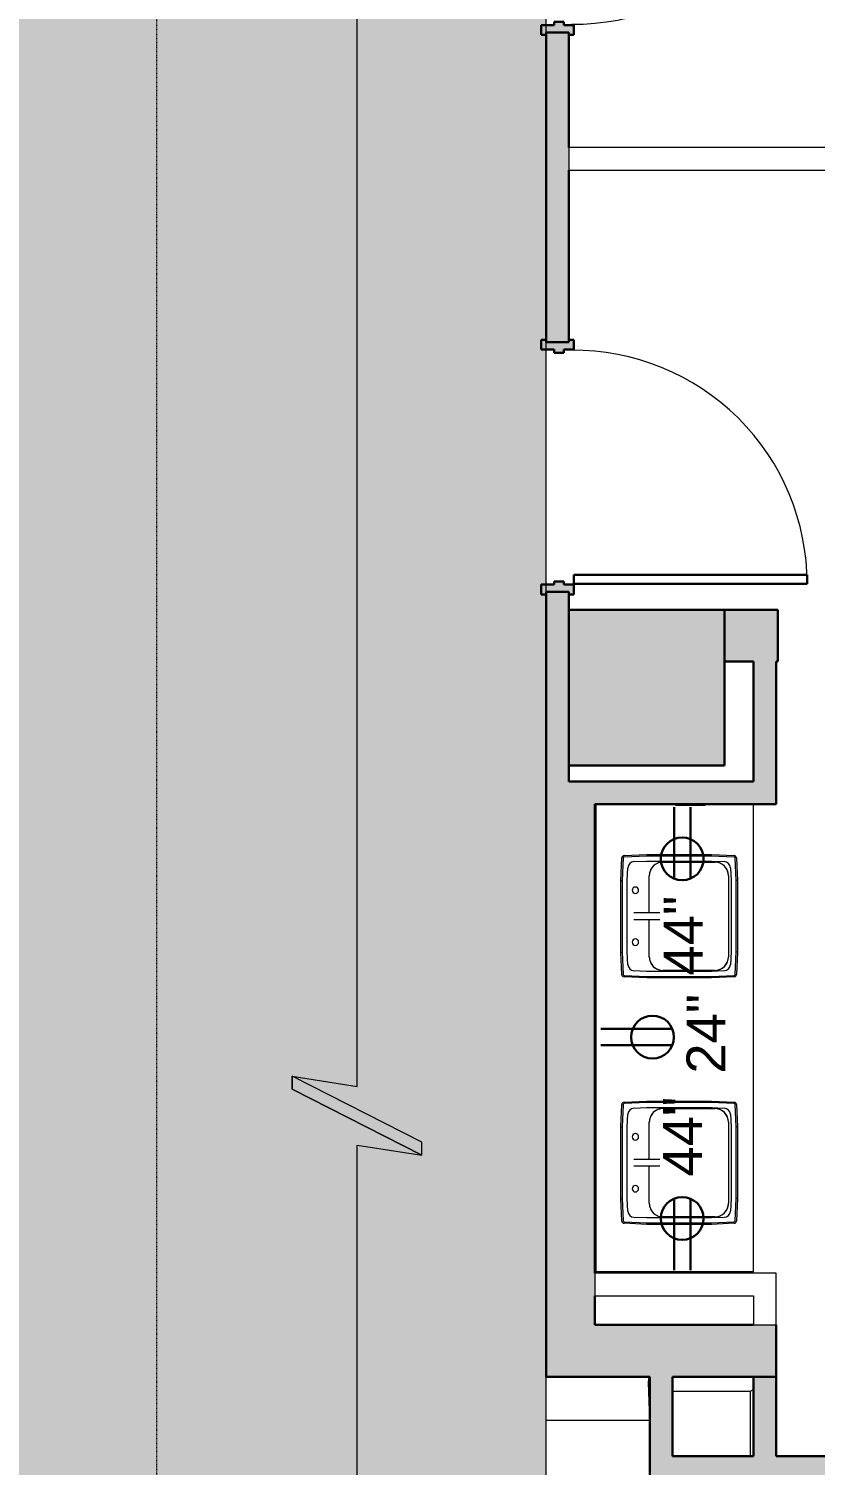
# Model space of a CAD drawing. Header units: inches. Extents: x -3744 to 107, y 238 to 2359.
# Drawn here: x -2957.5 to -2836.2, y 1432 to 1653.5 of the extents above; entities that cross this region are included whole.
import ezdxf

# ---------------------------------------------------------------- set-up
doc = ezdxf.new("R2010")
doc.units = ezdxf.units.IN
doc.header["$MEASUREMENT"] = 0
doc.linetypes.add('IMPORT-CENTER2 _2_', pattern=[1.125, 0.75, -0.125, 0.125, -0.125])
doc.linetypes.add('IMPORT-HIDDEN4 _2_', pattern=[0.09375, 0.0625, -0.03125])
for name, color, linetype, lineweight in [('A-ANNO-NOTE', 131, 'Continuous', 18), ('A-DETL-GENF', 92, 'Continuous', 9), ('A-DETL-THIN', 151, 'Continuous', 9), ('A-DOOR', 31, 'Continuous', 18), ('A-Grid', 7, 'IMPORT-CENTER2 _2_', 9), ('A-WALL', 113, 'Continuous', 18), ('A-Wall-Bldg', 7, 'Continuous', 9), ('A-WALL-PATT', 111, 'Continuous', 18), ('core model_dwg', 8, 'Continuous', 9), ('E-ELEC-FIXT', 91, 'Continuous', 9), ('I-WALL', 2, 'Continuous', 18), ('P-SANR-FIXT', 6, 'Continuous', 18), ('Q-CASE', 31, 'Continuous', 18), ('S-COLS', 52, 'Continuous', 18)]:
    doc.layers.add(name, color=color, linetype=linetype, lineweight=lineweight)
doc.styles.add('Swis721 Lt BT', font='swissl.ttf', dxfattribs={"height": 6})

# ---------------------------------------------------------------- blocks, each defined once
blk = doc.blocks.new('Concrete-Rectangular-Column - 24 x 24-6974123-Level 05 POWER _ SIGNAL')
at = {"layer": 'S-COLS', "lineweight": 9}
blk.add_hatch(color=7, dxfattribs=at).paths.add_polyline_path([(12, -12), (12, 12), (-12, 12), (-12, -12), (7, -12)], flags=0)
at = {"layer": 'S-COLS', "color": 8, "lineweight": 30}
for p, q in [((12, 12), (-12, 12)), ((-12, 12), (-12, -12)), ((12, -12), (12, 12)), ((-12, -12), (12, -12))]:
    blk.add_line(p, q, dxfattribs=at)
blk = doc.blocks.new('Door - Single - Solid Door-6981888-Level 05 POWER _ SIGNAL')
at = {"layer": 'A-DOOR'}
h = blk.add_hatch(color=250, dxfattribs=at)
h.paths.add_polyline_path([(23.62, -2.08), (23.62, -1.66), (23.24, -1.66), (23.24, 1.84), (23.62, 1.84), (23.62, 2.59), (22.12, 2.59), (22.12, 1.09), (21.62, 1.09), (21.62, -0.41), (22.12, -0.41), (22.12, -2.41), (23.62, -2.41)], flags=0)
h.paths.add_polyline_path([(-13.63, -0.41), (-13.63, 1.09), (-14.13, 1.09), (-14.13, 2.59), (-15.63, 2.59), (-15.63, 1.84), (-15.26, 1.84), (-15.26, -1.66), (-15.63, -1.66), (-15.63, -2.41), (-14.13, -2.41), (-14.13, -0.41)], flags=0)
at = {"layer": 'A-DOOR', "color": 8, "lineweight": 30}
for p, q in [((-14.01, 38.59), (-12.63, 38.59)), ((-14.01, 2.59), (-14.01, 38.59)), ((-12.63, 38.59), (-12.63, 2.59)), ((-15.63, 2.59), (-15.63, 1.84)), ((-14.13, 2.59), (-15.63, 2.59)), ((-14.13, 1.09), (-14.13, 2.59)), ((-12.63, 2.59), (-14.01, 2.59)), ((23.62, 2.59), (22.12, 2.59)), ((22.12, 2.59), (22.12, 1.09)), ((23.62, 1.84), (23.62, 2.59)), ((-13.63, 1.09), (-14.13, 1.09)), ((-13.63, -0.41), (-13.63, 1.09)), ((22.12, 1.09), (21.62, 1.09)), ((21.62, 1.09), (21.62, -0.41)), ((-15.63, -1.66), (-15.63, -2.41)), ((-14.13, -2.41), (-14.13, -0.41)), ((-14.13, -0.41), (-13.63, -0.41)), ((21.62, -0.41), (22.12, -0.41)), ((22.12, -0.41), (22.12, -2.41)), ((23.62, -2.41), (23.62, -1.66)), ((-15.63, -2.41), (-14.13, -2.41)), ((22.12, -2.41), (23.62, -2.41))]:
    blk.add_line(p, q, dxfattribs=at)
at = {"layer": 'A-DOOR', "lineweight": 9}
blk.add_arc((-14.01, 2.59), 36, 359.5, 90, dxfattribs=at)
blk = doc.blocks.new('Door - Single - Solid Door-6981890-Level 05 POWER _ SIGNAL')
at = {"layer": 'A-DOOR'}
h = blk.add_hatch(color=250, dxfattribs=at)
h.paths.add_polyline_path([(-15.63, -2.59), (-14.13, -2.59), (-14.13, -1.09), (-13.63, -1.09), (-13.63, 0.41), (-14.13, 0.41), (-14.13, 2.41), (-15.63, 2.41), (-15.63, 1.66), (-15.26, 1.66), (-15.26, -1.84), (-15.63, -1.84)], flags=0)
h.paths.add_polyline_path([(21.62, 0.41), (21.62, -1.09), (22.12, -1.09), (22.12, -2.59), (23.62, -2.59), (23.62, -1.84), (23.24, -1.84), (23.24, 1.66), (23.62, 1.66), (23.62, 2.41), (22.12, 2.41), (22.12, 0.41)], flags=0)
at = {"layer": 'A-DOOR', "color": 8, "lineweight": 30}
for p, q in [((-15.63, 2.41), (-14.13, 2.41)), ((-15.63, 1.66), (-15.63, 2.41)), ((-14.13, 2.41), (-14.13, 0.41)), ((22.12, 2.41), (23.62, 2.41)), ((22.12, 0.41), (22.12, 2.41)), ((23.62, 2.41), (23.62, 1.66)), ((-14.13, 0.41), (-13.63, 0.41)), ((-13.63, 0.41), (-13.63, -1.09)), ((21.62, 0.41), (22.12, 0.41)), ((21.62, -1.09), (21.62, 0.41)), ((-15.63, -2.59), (-15.63, -1.84)), ((-14.13, -1.09), (-14.13, -2.59)), ((-13.63, -1.09), (-14.13, -1.09)), ((22.12, -1.09), (21.62, -1.09)), ((22.12, -2.59), (22.12, -1.09)), ((23.62, -1.84), (23.62, -2.59)), ((-14.13, -2.59), (-15.63, -2.59)), ((-12.63, -2.59), (-14.01, -2.59)), ((-14.01, -2.59), (-14.01, -38.59)), ((-12.63, -38.59), (-12.63, -2.59)), ((23.62, -2.59), (22.12, -2.59)), ((-14.01, -38.59), (-12.63, -38.59))]:
    blk.add_line(p, q, dxfattribs=at)
at = {"layer": 'A-DOOR', "lineweight": 9}
blk.add_arc((-14.01, -2.59), 36, 270, 0.5, dxfattribs=at)
blk = doc.blocks.new('PS - Power Device _Wall Base_ - Duplex-7198445-Level 05 POWER _ SIGNAL')
at = {"layer": 'E-ELEC-FIXT'}
for p, q in [((-2857.72, 1533.9), (-2857.72, 1533.71)), ((-2856.84, 1533.71), (-2857.72, 1533.71)), ((-2856.84, 1533.9), (-2856.84, 1533.71)), ((-2854.09, 1533.71), (-2856.84, 1533.71)), ((-2854.09, 1533.71), (-2854.09, 1533.9)), ((-2853.22, 1533.71), (-2854.09, 1533.71)), ((-2853.22, 1533.9), (-2853.22, 1533.71))]:
    blk.add_line(p, q, dxfattribs=at)
blk = doc.blocks.new('C-Counter Top - ADJ HEIGHT-7172893-Level 05 POWER _ SIGNAL')
at = {"layer": 'Q-CASE', "lineweight": 9}
for p, q in [((-47.26, -0.5), (-47.26, -0.75)), ((-47.26, -0.75), (-47.26, -25)), ((-47.26, -0.75), (24.74, -0.75)), ((-47.26, -25), (24.74, -25))]:
    blk.add_line(p, q, dxfattribs=at)
blk = doc.blocks.new('P-Sink-Rectangular - PSR1918-V11-Level 05 POWER _ SIGNAL')
at = {"layer": 'P-SANR-FIXT', "lineweight": 9}
for p, q in [((-8.99, 8.84), (-5.52, 9)), ((-5.52, 9), (5.52, 9)), ((-5.52, 9), (-5.51, 8.78)), ((5.52, 9), (5.51, 8.78)), ((5.52, 9), (8.99, 8.84)), ((-9.5, 4.97), (-9.34, 8.49)), ((-9.13, 8.48), (-9.28, 4.96)), ((-5.51, 8.78), (-8.98, 8.63)), ((-8.5, 5.01), (-8.42, 6.97)), ((-7.47, 7.92), (-5.51, 8)), ((5.51, 8.78), (-5.51, 8.78)), ((-5.51, 8), (5.51, 8)), ((8.98, 8.63), (5.51, 8.78)), ((5.51, 8), (7.47, 7.92)), ((8.42, 6.97), (8.5, 5.01)), ((9.28, 4.96), (9.13, 8.48)), ((9.34, 8.49), (9.5, 4.97)), ((-9.5, 4.97), (-9.28, 4.96)), ((-9.5, -4.97), (-9.5, 4.97)), ((-9.28, 4.96), (-9.28, -4.96)), ((-8.5, -5.01), (-8.5, 5.01)), ((-6.25, 4.6), (-0.49, 4.6)), ((-6.25, 4.6), (-0.49, 4.6)), ((0.48, 4.6), (6.25, 4.6)), ((0.48, 4.6), (6.25, 4.6)), ((8.5, 5.01), (8.5, -5.01)), ((9.5, 4.97), (9.28, 4.96)), ((9.28, -4.96), (9.28, 4.96)), ((9.5, 4.97), (9.5, -4.97)), ((-8.35, -5.5), (-8.35, 2.5)), ((-8.35, -5.5), (-8.35, 2.5)), ((8.35, 2.5), (8.35, -5.5)), ((8.35, 2.5), (8.35, -5.5)), ((-9.5, -4.97), (-9.28, -4.96)), ((-9.34, -8.49), (-9.5, -4.97)), ((-9.28, -4.96), (-9.13, -8.48)), ((-8.42, -6.97), (-8.5, -5.01)), ((8.5, -5.01), (8.42, -6.97)), ((9.13, -8.48), (9.28, -4.96)), ((9.5, -4.97), (9.28, -4.96)), ((9.5, -4.97), (9.34, -8.49)), ((-5.52, -9), (-8.99, -8.84)), ((-8.98, -8.63), (-5.51, -8.78)), ((-5.51, -8), (-7.47, -7.92)), ((6.25, -7.6), (-6.25, -7.6)), ((6.25, -7.6), (-6.25, -7.6)), ((-5.52, -9), (-5.51, -8.78)), ((5.51, -8), (-5.51, -8)), ((-5.51, -8.78), (5.51, -8.78)), ((7.47, -7.92), (5.51, -8)), ((5.51, -8.78), (8.98, -8.63)), ((5.52, -9), (5.51, -8.78)), ((8.99, -8.84), (5.52, -9)), ((5.52, -9), (-5.52, -9))]:
    blk.add_line(p, q, dxfattribs=at)
at = {"layer": 'P-SANR-FIXT', "lineweight": 9, "flags": 128}
for points in [[(-0.5, 6.97), (-0.5, 6.97), (-0.5, 6.96), (-0.5, 6.95), (-0.5, 6.94), (-0.5, 6.93), (-0.5, 6.91), (-0.5, 6.89), (-0.5, 6.87), (-0.5, 6.84), (-0.5, 6.81), (-0.5, 6.78), (-0.5, 6.74), (-0.5, 6.7), (-0.5, 6.66), (-0.5, 6.62), (-0.5, 6.57), (-0.5, 6.52), (-0.5, 6.47), (-0.5, 6.42), (-0.5, 6.36), (-0.5, 6.3), (-0.5, 6.24), (-0.5, 6.18), (-0.5, 6.11), (-0.5, 6.05), (-0.5, 5.98), (-0.5, 5.91), (-0.5, 5.84), (-0.5, 5.77), (-0.5, 5.69), (-0.5, 5.62), (-0.5, 5.54), (-0.5, 5.46), (-0.5, 5.39), (-0.5, 5.31), (-0.5, 5.23), (-0.5, 5.15), (-0.5, 5.07), (-0.5, 4.99), (-0.5, 4.91), (-0.5, 4.83), (-0.5, 4.75), (-0.5, 4.67), (-0.5, 4.59), (-0.5, 4.51), (-0.5, 4.44), (-0.5, 4.36), (-0.5, 4.28), (-0.5, 4.21), (-0.5, 4.13), (-0.5, 4.06), (-0.5, 3.99), (-0.5, 3.92), (-0.5, 3.86), (-0.5, 3.79), (-0.5, 3.73), (-0.5, 3.66), (-0.5, 3.61), (-0.5, 3.55), (-0.5, 3.49), (-0.5, 3.44), (-0.5, 3.39), (-0.5, 3.34), (-0.5, 3.3), (-0.5, 3.25), (-0.5, 3.21), (-0.5, 3.18), (-0.5, 3.14), (-0.5, 3.11), (-0.5, 3.08), (-0.5, 3.06), (-0.5, 3.04), (-0.5, 3.02), (-0.5, 3), (-0.5, 2.99), (-0.5, 2.98), (-0.5, 2.97), (-0.5, 2.97), (-0.5, 2.97)], [(0.5, 2.97), (0.5, 2.97), (0.5, 2.97), (0.5, 2.98), (0.5, 2.99), (0.5, 3.01), (0.5, 3.02), (0.5, 3.05), (0.5, 3.07), (0.5, 3.1), (0.5, 3.13), (0.5, 3.16), (0.5, 3.19), (0.5, 3.23), (0.5, 3.27), (0.5, 3.32), (0.5, 3.36), (0.5, 3.41), (0.5, 3.46), (0.5, 3.52), (0.5, 3.57), (0.5, 3.63), (0.5, 3.69), (0.5, 3.76), (0.5, 3.82), (0.5, 3.89), (0.5, 3.95), (0.5, 4.02), (0.5, 4.1), (0.5, 4.17), (0.5, 4.24), (0.5, 4.32), (0.5, 4.39), (0.5, 4.47), (0.5, 4.55), (0.5, 4.63), (0.5, 4.71), (0.5, 4.79), (0.5, 4.87), (0.5, 4.95), (0.5, 5.03), (0.5, 5.11), (0.5, 5.19), (0.5, 5.26), (0.5, 5.34), (0.5, 5.42), (0.5, 5.5), (0.5, 5.58), (0.5, 5.65), (0.5, 5.73), (0.5, 5.8), (0.5, 5.87), (0.5, 5.94), (0.5, 6.01), (0.5, 6.08), (0.5, 6.14), (0.5, 6.21), (0.5, 6.27), (0.5, 6.33), (0.5, 6.39), (0.5, 6.44), (0.5, 6.49), (0.5, 6.55), (0.5, 6.59), (0.5, 6.64), (0.5, 6.68), (0.5, 6.72), (0.5, 6.76), (0.5, 6.79), (0.5, 6.82), (0.5, 6.85), (0.5, 6.88), (0.5, 6.9), (0.5, 6.92), (0.5, 6.93), (0.5, 6.95), (0.5, 6.96), (0.5, 6.96), (0.5, 6.97), (0.5, 6.97)]]:
    blk.add_lwpolyline(points, dxfattribs=at)
at = {"layer": 'P-SANR-FIXT', "lineweight": 9}
for centre, radius, start, end in [((-8.97, 8.47), 0.371, 92.5667, 177.4333), ((-8.97, 8.47), 0.156, 92.5667, 177.4333), ((-7.42, 6.92), 0.995, 92.5667, 177.4333), ((-4, 6.75), 0.5, 360, 180), ((-4, 6.75), 0.5, 180, 360), ((4, 6.75), 0.5, 360, 180), ((4, 6.75), 0.5, 180, 360), ((7.42, 6.92), 0.995, 2.5667, 87.4333), ((8.97, 8.47), 0.156, 2.5667, 87.4333), ((8.97, 8.47), 0.371, 2.5667, 87.4333), ((-6.25, 2.5), 2.1, 90, 180), ((-6.25, 2.5), 2.1, 90, 180), ((-6.25, 2.5), 2.1, 90, 109.9712), ((6.25, 2.5), 2.1, 70.0288, 90), ((6.25, 2.5), 2.1, 0, 90), ((6.25, 2.5), 2.1, 0, 90), ((-6.25, 2.5), 2.1, 160.0288, 180), ((-6.25, 2.5), 2.1, 115.0288, 154.9712), ((6.25, 2.5), 2.1, 25.0288, 64.9712), ((6.25, 2.5), 2.1, 0, 19.9712), ((-6.25, -5.5), 2.1, 180, 199.9712), ((-6.25, -5.5), 2.1, 180, 270), ((-6.25, -5.5), 2.1, 180, 270), ((-6.25, -5.5), 2.1, 205.0288, 244.9712), ((6.25, -5.5), 2.1, 270, 360), ((6.25, -5.5), 2.1, 270, 360), ((6.25, -5.5), 2.1, 295.0288, 334.9712), ((6.25, -5.5), 2.1, 340.0288, 360), ((-8.97, -8.47), 0.371, 182.5667, 267.4333), ((-8.97, -8.47), 0.156, 182.5667, 267.4333), ((-7.42, -6.92), 0.995, 182.5667, 267.4333), ((-6.25, -5.5), 2.1, 250.0288, 270), ((6.25, -5.5), 2.1, 270, 289.9712), ((7.42, -6.92), 0.995, 272.5667, 357.4333), ((8.97, -8.47), 0.156, 272.5667, 357.4333), ((8.97, -8.47), 0.371, 272.5667, 357.4333)]:
    blk.add_arc(centre, radius, start, end, dxfattribs=at)
blk = doc.blocks.new('core model_dwg_1300 Eye - 5th Floor-6996771-Level 05 POWER _ SIGNAL')
at = {"layer": 'A-Grid'}
for p, q in [((-2877.72, 1567.77), (-2877.72, 1604.02)), ((-2877.72, 1387.9), (-2877.72, 1445.65))]:
    blk.add_line(p, q, dxfattribs=at)
at = {"layer": 'A-Wall-Bldg', "linetype": 'IMPORT-HIDDEN4 _2_', "flags": 128}
blk.add_lwpolyline([(-2877.72, 1012.9), (-2937.72, 1012.9), (-2937.72, 1696.15), (-2877.72, 1696.15)], dxfattribs=at)
at = {"layer": 'A-Wall-Bldg', "flags": 128}
for points in [[(-2861.72, 1438.9), (-2877.72, 1438.9), (-2877.72, 1445.65)], [(-2846.22, 1433.4), (-2846.22, 1443.4), (-2858.22, 1443.4)]]:
    blk.add_lwpolyline(points, dxfattribs=at)
at = {"layer": 'A-WALL-PATT', "color": 7, "lineweight": 9, "flags": 128}
for points in [[(-2877.72, 1438.9), (-2877.72, 1443.4), (-2877.72, 1444.82), (-2877.72, 1445.65)], [(-2861.72, 1443.4), (-2861.89, 1444.71), (-2861.91, 1444.82), (-2861.83, 1445.65)], [(-2861.83, 1445.65), (-2861.91, 1444.82), (-2861.72, 1443.4)], [(-2861.72, 1438.9), (-2861.91, 1444.82), (-2861.72, 1444.74)]]:
    blk.add_lwpolyline(points, dxfattribs=at)
blk.add_lwpolyline([(-2845.72, 1443.79), (-2846.22, 1443.4)], close=True, dxfattribs=at)
blk = doc.blocks.new('core model_dwg-6996768-Level 05 POWER _ SIGNAL')
blk.add_blockref('core model_dwg_1300 Eye - 5th Floor-6996771-Level 05 POWER _ SIGNAL', (0, 0))
blk = doc.blocks.new('IA Break Line - IA Break Line-7116237-Level 05 POWER _ SIGNAL')
at = {"layer": 'A-ANNO-NOTE', "lineweight": 9}
blk.add_hatch(color=256, dxfattribs=at).paths.add_polyline_path([(-0.0954, -0.1563), (0.0636, 0.1563), (0.0954, 0.1563), (-0.0636, -0.1563)], flags=0)
for p, q in [((0.0636, 0.1563), (-0.0954, -0.1563)), ((0.0954, 0.1563), (-0.0636, -0.1563)), ((-0.0636, -0.1563), (0.0954, 0.1563)), ((0.0954, 0.1563), (0.0636, 0.1563)), ((0.0706, 0), (0.0954, 0.1563)), ((0.0706, 0), (0.0954, 0.1563)), ((-0.0706, 0), (-4.5, 0)), ((-0.0706, 0), (-4.5, 0)), ((-0.0954, -0.1563), (-0.0706, 0)), ((-0.0954, -0.1563), (-0.0706, 0)), ((4.5, 0), (0.0706, 0)), ((4.5, 0), (0.0706, 0)), ((-0.0636, -0.1563), (-0.0954, -0.1563)), ((-0.0954, -0.1563), (-0.0636, -0.1563))]:
    blk.add_line(p, q, dxfattribs=at)

msp = doc.modelspace()

# ---------------------------------------------------------------- hatches: boundary and pattern name
at = {"layer": 'A-DETL-GENF'}
h = msp.add_hatch(color=9, dxfattribs=at)
h.paths.add_polyline_path([(-383.34, 364.9), (17.53, 364.9), (17.53, 682.08), (1.53, 682.08), (1.53, 699.9), (-11.09, 699.9), (-11.09, 723.9), (1.53, 723.9), (1.53, 741.71), (17.53, 741.71), (17.53, 1043.71), (-295.09, 1043.71), (-295.09, 1026.58), (-295.24, 1026.23), (-295.59, 1026.08), (-336.59, 1026.08), (-336.59, 1010.58), (-367.41, 1010.58), (-367.41, 1041.58), (-352.09, 1041.58), (-352.09, 1083.08), (-334.47, 1083.08), (-334.47, 1325.08), (-350.47, 1325.08), (-350.47, 1342.9), (-363.09, 1342.9), (-363.09, 1366.9), (-350.47, 1366.9), (-350.47, 1384.71), (-334.47, 1384.71), (-334.47, 1685.08), (-350.47, 1685.08), (-350.47, 1702.9), (-363.09, 1702.9), (-363.09, 1726.9), (-350.47, 1726.9), (-350.47, 1744.71), (-334.47, 1744.71), (-334.47, 2045.08), (-350.47, 2045.08), (-350.47, 2067.08), (-364.09, 2067.08), (-364.09, 2080.71), (-387.53, 2080.71), (-387.53, 2096.71), (-687.9, 2096.71), (-687.9, 2080.71), (-705.72, 2080.71), (-705.72, 2068.08), (-729.72, 2068.08), (-729.72, 2080.71), (-747.53, 2080.71), (-747.53, 2096.71), (-1047.9, 2096.71), (-1047.9, 2080.71), (-1065.72, 2080.71), (-1065.72, 2068.08), (-1089.72, 2068.08), (-1089.72, 2080.71), (-1107.53, 2080.71), (-1107.53, 2096.71), (-1414.47, 2096.71), (-1414.47, 2080.71), (-1437.9, 2080.71), (-1437.9, 2061.08), (-1467.53, 2061.08), (-1467.53, 1854.9), (-2127.9, 1854.9), (-2127.9, 2061.08), (-2157.53, 2061.08), (-2157.53, 2080.71), (-2180.97, 2080.71), (-2180.97, 2096.71), (-2487.9, 2096.71), (-2487.9, 2080.71), (-2505.72, 2080.71), (-2505.72, 2068.08), (-2529.72, 2068.08), (-2529.72, 2080.71), (-2547.53, 2080.71), (-2547.53, 2096.71), (-2860.09, 2096.71), (-2860.09, 2260.21), (-3613.29, 2260.21), (-3613.29, 1886.27), (-3565.29, 1886.27), (-3565.29, 1702.15), (-3538.29, 1702.15), (-3538.29, 1641.65), (-3565.29, 1641.65), (-3565.29, 1462.15), (-3538.29, 1462.15), (-3538.29, 1401.65), (-3565.29, 1401.65), (-3565.29, 1222.15), (-3538.29, 1222.15), (-3538.29, 1161.65), (-3565.29, 1161.65), (-3565.29, 982.15), (-3538.29, 982.15), (-3538.29, 921.65), (-3565.29, 921.65), (-3565.29, 737.52), (-3613.29, 737.52), (-3613.29, 364.9), (-3212.09, 364.9), (-3212.09, 412.9), (-3027.97, 412.9), (-3027.97, 439.9), (-2967.47, 439.9), (-2967.47, 412.9), (-2787.97, 412.9), (-2787.97, 439.9), (-2727.47, 439.9), (-2727.47, 412.9), (-2547.97, 412.9), (-2547.97, 439.9), (-2487.47, 439.9), (-2487.47, 412.9), (-2307.97, 412.9), (-2307.97, 439.9), (-2247.47, 439.9), (-2247.47, 412.9), (-2067.97, 412.9), (-2067.97, 439.9), (-2007.47, 439.9), (-2007.47, 412.9), (-1827.97, 412.9), (-1827.97, 439.9), (-1767.47, 439.9), (-1767.47, 412.9), (-1587.97, 412.9), (-1587.97, 439.9), (-1527.47, 439.9), (-1527.47, 412.9), (-1347.97, 412.9), (-1347.97, 439.9), (-1287.47, 439.9), (-1287.47, 412.9), (-1107.97, 412.9), (-1107.97, 439.9), (-1047.47, 439.9), (-1047.47, 412.9), (-867.97, 412.9), (-867.97, 439.9), (-807.47, 439.9), (-807.47, 412.9), (-627.97, 412.9), (-627.97, 439.9), (-567.47, 439.9), (-567.47, 412.9), (-383.34, 412.9)], flags=0)
h.paths.add_polyline_path([(-3608.77, 369.4), (-3608.77, 393.4), (-3584.77, 393.4), (-3584.77, 369.4)], flags=0)
h.paths.add_polyline_path([(13.03, 376.27), (-10.97, 376.27), (-10.97, 400.27), (13.03, 400.27)], flags=0)
h.paths.add_polyline_path([(-369.72, 378.52), (-369.72, 429.9), (-345.72, 429.9), (-345.72, 378.52)], flags=0)
h.paths.add_polyline_path([(-3249.72, 378.52), (-3249.72, 429.9), (-3225.72, 429.9), (-3225.72, 378.52)], flags=0)
h.paths.add_polyline_path([(-3599.66, 699.9), (-3599.66, 723.9), (-3548.29, 723.9), (-3548.29, 699.9), (-3570.14, 699.9)], flags=0)
h.paths.add_polyline_path([(-354.98, 778.9), (-369.72, 778.9), (-369.72, 802.9), (-345.72, 802.9), (-345.72, 778.9)], flags=0)
h.paths.add_polyline_path([(-717.72, 778.9), (-741.72, 778.9), (-741.72, 802.9), (-717.72, 802.9)], flags=0)
h.paths.add_polyline_path([(-1069.72, 778.9), (-1077.72, 778.9), (-1077.72, 802.9), (-1053.72, 802.9), (-1053.72, 778.9), (-1065.72, 778.9)], flags=0)
h.paths.add_polyline_path([(-1321.72, 778.9), (-1321.72, 802.9), (-1297.72, 802.9), (-1297.72, 778.9)], flags=0)
h.paths.add_polyline_path([(-1569.72, 778.9), (-1569.72, 802.9), (-1545.72, 802.9), (-1545.72, 778.9)], flags=0)
h.paths.add_polyline_path([(-1785.72, 778.9), (-1809.72, 778.9), (-1809.72, 802.9), (-1785.72, 802.9)], flags=0)
h.paths.add_polyline_path([(-2025.72, 778.9), (-2049.72, 778.9), (-2049.72, 802.9), (-2025.72, 802.9)], flags=0)
h.paths.add_polyline_path([(-2273.72, 778.9), (-2297.72, 778.9), (-2297.72, 802.9), (-2273.72, 802.9)], flags=0)
h.paths.add_polyline_path([(-2517.72, 778.9), (-2541.72, 778.9), (-2541.72, 802.9), (-2517.72, 802.9)], flags=0)
h.paths.add_polyline_path([(-2853.72, 778.9), (-2877.72, 778.9), (-2877.72, 802.9), (-2853.72, 802.9)], flags=0)
h.paths.add_polyline_path([(-3211.97, 778.9), (-3211.97, 802.9), (-3187.97, 802.9), (-3187.97, 778.9)], flags=0)
h.paths.add_polyline_path([(-745.22, 941.4), (-874.86, 941.4), (-874.86, 965.4), (-1077.72, 965.4), (-1077.72, 1080.9), (-717.72, 1080.9), (-717.72, 941.4), (-741.72, 941.4)], flags=0)
h.paths.add_polyline_path([(-2517.72, 941.4), (-2877.72, 941.4), (-2877.72, 1015.27), (-2878.47, 1015.27), (-2878.47, 1016.77), (-2876.97, 1016.77), (-2876.97, 1017.27), (-2875.47, 1017.27), (-2875.47, 1016.77), (-2873.47, 1016.77), (-2873.47, 1015.27), (-2874.22, 1015.27), (-2874.22, 1012.9), (-2850.22, 1012.9), (-2850.22, 988.9), (-2874.22, 988.9), (-2874.22, 944.9), (-2748.22, 944.9), (-2748.22, 1072.9), (-2874.22, 1072.9), (-2874.22, 1054.52), (-2873.47, 1054.52), (-2873.47, 1053.02), (-2875.47, 1053.02), (-2875.47, 1052.52), (-2876.97, 1052.52), (-2876.97, 1053.02), (-2878.47, 1053.02), (-2878.47, 1054.52), (-2877.72, 1054.52), (-2877.72, 1080.9), (-2517.72, 1080.9), (-2517.72, 944.9)], flags=0)
h.paths.add_polyline_path([(-741.72, 944.9), (-721.22, 944.9), (-721.22, 988.9), (-745.22, 988.9), (-745.22, 1012.9), (-721.22, 1012.9), (-721.22, 1077.4), (-1062.97, 1077.4), (-1062.97, 1042.4), (-1065.72, 1042.4), (-1065.72, 1003.9), (-1062.97, 1003.9), (-1062.97, 977.4), (-859.47, 977.4), (-859.47, 981.15), (-847.22, 981.15), (-847.22, 945.15), (-859.47, 945.15), (-859.47, 965.4), (-871.36, 965.4), (-871.36, 944.9), (-745.22, 944.9)], flags=0)
h.paths.add_polyline_path([(-2532.47, 944.9), (-2529.72, 944.9), (-2529.72, 967.9), (-2532.47, 967.9), (-2532.47, 972.4), (-2735.97, 972.4), (-2735.97, 945.15), (-2736.22, 945.15), (-2736.22, 944.9), (-2732.38, 944.9)], flags=0)
h.paths.add_polyline_path([(-2734.69, 975.9), (-2532.47, 975.9), (-2532.47, 1003.9), (-2529.72, 1003.9), (-2529.72, 1042.4), (-2532.47, 1042.4), (-2532.47, 1072.9), (-2735.97, 1072.9), (-2735.97, 1036.9), (-2736.22, 1036.9), (-2736.22, 981.15), (-2735.97, 981.15), (-2735.97, 975.9)], flags=0)
h.paths.add_polyline_path([(-1297.72, 1012.9), (-1321.72, 1012.9), (-1321.72, 1036.9), (-1297.72, 1036.9)], flags=0)
h.paths.add_polyline_path([(13.03, 1013.9), (-10.97, 1013.9), (-10.97, 1037.9), (13.03, 1037.9), (13.03, 1036.63)], flags=0)
h.paths.add_polyline_path([(-1545.72, 1018.9), (-1569.72, 1018.9), (-1569.72, 1042.9), (-1545.72, 1042.9), (-1545.72, 1036.9)], flags=0)
h.paths.add_polyline_path([(-3211.97, 1018.9), (-3211.97, 1042.9), (-3187.97, 1042.9), (-3187.97, 1018.9)], flags=0)
h.paths.add_polyline_path([(-1809.72, 1018.9), (-1809.72, 1042.9), (-1785.72, 1042.9), (-1785.72, 1018.9)], flags=0)
h.paths.add_polyline_path([(-2025.72, 1018.9), (-2049.72, 1018.9), (-2049.72, 1042.9), (-2025.72, 1042.9)], flags=0)
h.paths.add_polyline_path([(-2265.72, 1018.9), (-2289.72, 1018.9), (-2289.72, 1042.9), (-2265.72, 1042.9)], flags=0)
h.paths.add_polyline_path([(-847.22, 1036.9), (-859.47, 1036.9), (-859.47, 1072.9), (-847.22, 1072.9)], flags=0)
h.paths.add_polyline_path([(-2529.72, 1220.9), (-2877.72, 1220.9), (-2877.72, 1233.27), (-2878.47, 1233.27), (-2878.47, 1234.77), (-2876.47, 1234.77), (-2876.47, 1235.27), (-2874.97, 1235.27), (-2874.97, 1234.77), (-2873.47, 1234.77), (-2873.47, 1233.27), (-2874.22, 1233.27), (-2874.22, 1228.9), (-2748.22, 1228.9), (-2748.22, 1419.9), (-2839.22, 1419.9), (-2839.22, 1275.15), (-2874.22, 1275.15), (-2874.22, 1272.52), (-2873.47, 1272.52), (-2873.47, 1271.02), (-2874.97, 1271.02), (-2874.97, 1270.52), (-2876.47, 1270.52), (-2876.47, 1271.02), (-2878.47, 1271.02), (-2878.47, 1272.52), (-2877.72, 1272.52), (-2877.72, 1352.77), (-2878.47, 1352.77), (-2878.47, 1354.27), (-2876.97, 1354.27), (-2876.97, 1354.77), (-2875.47, 1354.77), (-2875.47, 1354.27), (-2873.47, 1354.27), (-2873.47, 1352.77), (-2874.22, 1352.77), (-2874.22, 1348.4), (-2842.72, 1348.4), (-2842.72, 1384.4), (-2874.22, 1384.4), (-2874.22, 1380.02), (-2873.47, 1380.02), (-2873.47, 1378.52), (-2875.47, 1378.52), (-2875.47, 1378.02), (-2876.97, 1378.02), (-2876.97, 1378.52), (-2878.47, 1378.52), (-2878.47, 1380.02), (-2877.72, 1380.02), (-2877.72, 1387.9), (-2861.72, 1387.9), (-2861.72, 1429.9), (-2877.72, 1429.9), (-2877.72, 1566.27), (-2878.47, 1566.27), (-2878.47, 1567.77), (-2877.72, 1567.77), (-2877.72, 1604.02), (-2878.47, 1604.02), (-2878.47, 1605.52), (-2877.72, 1605.52), (-2877.72, 1652.52), (-2878.47, 1652.52), (-2878.47, 1654.02), (-2877.72, 1654.02), (-2877.72, 1690.27), (-2878.47, 1690.27), (-2878.47, 1691.77), (-2877.72, 1691.77), (-2877.72, 1788.15), (-2517.72, 1788.15), (-2517.72, 1517.52), (-2516.97, 1517.52), (-2516.97, 1516.02), (-2523.47, 1516.02), (-2523.47, 1515.52), (-2524.97, 1515.52), (-2524.97, 1516.02), (-2526.47, 1516.02), (-2526.47, 1517.52), (-2525.72, 1517.52), (-2525.72, 1521.9), (-2693.6, 1521.9), (-2693.6, 1433.4), (-2537.85, 1433.4), (-2537.85, 1473.9), (-2525.72, 1473.9), (-2525.72, 1478.27), (-2526.47, 1478.27), (-2526.47, 1479.77), (-2524.97, 1479.77), (-2524.97, 1480.27), (-2523.47, 1480.27), (-2523.47, 1479.77), (-2516.97, 1479.77), (-2516.97, 1478.27), (-2517.72, 1478.27), (-2517.72, 1393.19), (-2516.97, 1393.19), (-2516.97, 1391.69), (-2518.47, 1391.69), (-2518.47, 1391.19), (-2519.97, 1391.19), (-2519.97, 1391.69), (-2526.47, 1391.69), (-2526.47, 1393.19), (-2525.72, 1393.19), (-2525.72, 1403.82), (-2549.78, 1403.82), (-2549.78, 1403.07), (-2551.28, 1403.07), (-2551.28, 1404.57), (-2551.78, 1404.57), (-2551.78, 1406.57), (-2551.28, 1406.57), (-2551.28, 1408.07), (-2549.78, 1408.07), (-2549.78, 1407.32), (-2544.72, 1407.32), (-2544.72, 1429.4), (-2544.22, 1429.4), (-2544.22, 1429.9), (-2607.72, 1429.9), (-2607.72, 1407.32), (-2601.15, 1407.32), (-2601.15, 1408.07), (-2599.65, 1408.07), (-2599.65, 1406.57), (-2599.15, 1406.57), (-2599.15, 1404.57), (-2599.65, 1404.57), (-2599.65, 1403.07), (-2601.15, 1403.07), (-2601.15, 1403.82), (-2607.72, 1403.82), (-2607.72, 1325.9), (-2525.72, 1325.9), (-2525.72, 1353.94), (-2526.47, 1353.94), (-2526.47, 1355.44), (-2519.97, 1355.44), (-2519.97, 1355.94), (-2518.47, 1355.94), (-2518.47, 1355.44), (-2516.97, 1355.44), (-2516.97, 1353.94), (-2517.72, 1353.94), (-2517.72, 1220.9), (-2525.72, 1220.9)], flags=0)
h.paths.add_polyline_path([(-1069.72, 1561.47), (-1069.72, 1560.13), (-1062.97, 1560.13), (-1062.97, 1525.4), (-1069.72, 1525.4), (-1069.72, 1522.23), (-1077.72, 1521.91), (-1077.72, 1561.47), (-1073.22, 1561.47)], flags=0)
h.paths.add_polyline_path([(-1069.72, 1564.97), (-901.83, 1564.97), (-901.83, 1577.4), (-1069.72, 1577.4), (-1069.72, 1570.4)], flags=0)
h.paths.add_polyline_path([(-721.22, 1228.9), (-721.22, 1233.65), (-717.72, 1233.65), (-717.72, 1228.9)], flags=0)
h.paths.add_polyline_path([(-759.08, 1220.9), (-1077.72, 1220.9), (-1077.72, 1481.52), (-1078.47, 1481.52), (-1078.47, 1483.02), (-1071.97, 1483.02), (-1071.97, 1483.52), (-1070.47, 1483.52), (-1070.47, 1483.02), (-1068.97, 1483.02), (-1068.97, 1481.52), (-1069.72, 1481.52), (-1069.72, 1473.9), (-1057.58, 1473.9), (-1057.58, 1433.4), (-901.83, 1433.4), (-901.83, 1525.4), (-905.97, 1525.4), (-905.97, 1560.13), (-901.83, 1560.13), (-901.83, 1561.47), (-1069.72, 1561.47), (-1069.72, 1564.97), (-1073.22, 1564.97), (-1073.22, 1577.4), (-1078.08, 1577.4), (-1078.08, 1708.15), (-1075.22, 1708.15), (-1075.22, 1744.15), (-1062.97, 1744.15), (-1062.97, 1708.15), (-732.47, 1708.15), (-732.47, 1744.15), (-720.22, 1744.15), (-720.22, 1708.15), (-717.72, 1708.15), (-717.72, 1429.9), (-733.72, 1429.9), (-733.72, 1387.9), (-717.72, 1387.9), (-717.72, 1379.65), (-721.22, 1379.65), (-721.22, 1384.4), (-752.72, 1384.4), (-752.72, 1348.4), (-721.22, 1348.4), (-721.22, 1353.15), (-717.72, 1353.15), (-717.72, 1272.15), (-721.22, 1272.15), (-721.22, 1275.15), (-756.22, 1275.15), (-756.22, 1429.9), (-847.22, 1429.9), (-847.22, 1228.9), (-721.22, 1228.9), (-721.22, 1220.9)], flags=0)
h.paths.add_polyline_path([(-2532.47, 1228.9), (-2532.47, 1259.4), (-2525.72, 1259.4), (-2525.72, 1317.9), (-2744.72, 1317.9), (-2744.72, 1259.4), (-2735.97, 1259.4), (-2735.97, 1228.9), (-2545.26, 1228.9)], flags=0)
h.paths.add_polyline_path([(-1062.97, 1228.9), (-859.47, 1228.9), (-859.47, 1259.4), (-850.72, 1259.4), (-850.72, 1317.9), (-1069.72, 1317.9), (-1069.72, 1259.4), (-1062.97, 1259.4)], flags=0)
h.paths.add_polyline_path([(-752.72, 1287.4), (-721.22, 1287.4), (-721.22, 1344.9), (-752.72, 1344.9), (-752.72, 1298.39)], flags=0)
h.paths.add_polyline_path([(-2859.92, 1287.4), (-2842.72, 1287.4), (-2842.72, 1344.9), (-2874.22, 1344.9), (-2874.22, 1287.4), (-2869.5, 1287.4)], flags=0)
h.paths.add_polyline_path([(-1023.83, 1325.9), (-987.72, 1325.9), (-987.72, 1403.82), (-994.65, 1403.82), (-994.65, 1407.32), (-987.72, 1407.32), (-987.72, 1429.9), (-1051.22, 1429.9), (-1051.22, 1407.32), (-1045.28, 1407.32), (-1045.28, 1403.82), (-1069.72, 1403.82), (-1069.72, 1325.9), (-1042.65, 1325.9)], flags=0)
h.paths.add_polyline_path([(-2744.72, 1325.9), (-2611.22, 1325.9), (-2611.22, 1429.9), (-2711.12, 1429.9), (-2711.12, 1417.65), (-2744.72, 1417.65), (-2744.72, 1329.63)], flags=0)
h.paths.add_polyline_path([(-870.39, 1325.9), (-850.72, 1325.9), (-850.72, 1417.65), (-884.31, 1417.65), (-884.31, 1429.9), (-984.22, 1429.9), (-984.22, 1325.9), (-884.31, 1325.9)], flags=0)
h.paths.add_polyline_path([(-752.72, 1387.9), (-737.22, 1387.9), (-737.22, 1429.9), (-752.72, 1429.9), (-752.72, 1423.9), (-742.14, 1423.9), (-742.14, 1405.9), (-752.72, 1405.9)], flags=0)
h.paths.add_polyline_path([(-2842.72, 1387.9), (-2842.72, 1405.9), (-2853.29, 1405.9), (-2853.29, 1423.9), (-2842.72, 1423.9), (-2842.72, 1429.9), (-2858.22, 1429.9), (-2858.22, 1387.9)], flags=0)
h.paths.add_polyline_path([(-1437.72, 1402.9), (-1461.72, 1402.9), (-1461.72, 1426.9), (-1437.72, 1426.9)], flags=0)
h.paths.add_polyline_path([(-1785.72, 1402.9), (-1809.72, 1402.9), (-1809.72, 1426.9), (-1785.72, 1426.9)], flags=0)
h.paths.add_polyline_path([(-2133.53, 1402.9), (-2157.53, 1402.9), (-2157.53, 1426.9), (-2133.49, 1426.9), (-2133.49, 1402.9)], flags=0)
h.paths.add_polyline_path([(-3187.97, 1402.9), (-3211.97, 1402.9), (-3211.97, 1426.9), (-3187.97, 1426.9)], flags=0)
h.paths.add_polyline_path([(-2810.92, 1423.4), (-2748.22, 1423.4), (-2748.22, 1429.9), (-2839.22, 1429.9), (-2839.22, 1423.4), (-2833.64, 1423.4)], flags=0)
h.paths.add_polyline_path([(-2526.47, 1433.4), (-2525.72, 1433.4), (-2525.72, 1470.4), (-2534.35, 1470.4), (-2534.35, 1433.4)], flags=0)
h.paths.add_polyline_path([(-1069.72, 1433.4), (-1061.08, 1433.4), (-1061.08, 1470.4), (-1069.72, 1470.4), (-1069.72, 1444.25)], flags=0)
h.paths.add_polyline_path([(-1070.47, 1514.77), (-1071.97, 1514.77), (-1071.97, 1515.27), (-1078.47, 1515.27), (-1078.47, 1516.77), (-1077.72, 1516.77), (-1077.72, 1521.9), (-1069.72, 1521.9), (-1069.72, 1516.77), (-1068.97, 1516.77), (-1068.97, 1515.27), (-1070.47, 1515.27)], flags=0)
h.paths.add_polyline_path([(-2602.12, 1525.4), (-2532.47, 1525.4), (-2532.47, 1560.13), (-2525.72, 1560.13), (-2525.72, 1561.47), (-2602.12, 1561.47), (-2602.12, 1553.65)], flags=0)
h.paths.add_polyline_path([(-2640.23, 1525.4), (-2640.23, 1561.47), (-2693.6, 1561.47), (-2693.6, 1560.13), (-2689.47, 1560.13), (-2689.47, 1525.4), (-2678.54, 1525.4)], flags=0)
h.paths.add_polyline_path([(-2605.62, 1525.4), (-2605.62, 1561.47), (-2636.73, 1561.47), (-2636.73, 1525.4), (-2612.35, 1525.4)], flags=0)
h.paths.add_polyline_path([(-2546.17, 1564.97), (-2525.72, 1564.97), (-2525.72, 1577.9), (-2693.6, 1577.9), (-2693.6, 1564.97), (-2579.26, 1564.97)], flags=0)
h.paths.add_polyline_path([(-2535.72, 1708.15), (-2532.47, 1708.15), (-2532.47, 1744.15), (-2525.72, 1744.15), (-2525.72, 1776.15), (-2874.22, 1776.15), (-2874.22, 1744.15), (-2862.97, 1744.15), (-2862.97, 1708.15), (-2612.35, 1708.15)], flags=0)
h.paths.add_polyline_path([(-3187.97, 1738.9), (-3211.97, 1738.9), (-3211.97, 1762.9), (-3187.97, 1762.9)], flags=0)
h.paths.add_polyline_path([(-1437.72, 1793.9), (-1461.9, 1793.9), (-1461.9, 1817.9), (-1437.72, 1817.9)], flags=0)
h.paths.add_polyline_path([(-1809.72, 1793.9), (-1809.72, 1817.9), (-1785.72, 1817.9), (-1785.72, 1793.9)], flags=0)
h.paths.add_polyline_path([(-2157.53, 1793.9), (-2157.53, 1817.9), (-2133.53, 1817.9), (-2133.53, 1793.9), (-2157.49, 1793.9)], flags=0)
h.paths.add_polyline_path([(-3599.66, 1899.9), (-3599.66, 1923.9), (-3548.29, 1923.9), (-3548.29, 1899.9), (-3567.04, 1899.9)], flags=0)
h.paths.add_polyline_path([(-2877.72, 2067.08), (-2889.66, 2067.08), (-2889.66, 2091.08), (-2865.66, 2091.08), (-2865.66, 2067.08), (-2877.11, 2067.08)], flags=0)
h.paths.add_polyline_path([(-3187.97, 2067.08), (-3211.97, 2067.08), (-3211.97, 2091.08), (-3187.97, 2091.08)], flags=0)
h.paths.add_polyline_path([(-3211.97, 2231.21), (-3211.97, 2255.21), (-3187.97, 2255.21), (-3187.97, 2231.21)], flags=0)
h.paths.add_polyline_path([(-3584.47, 2231.71), (-3608.47, 2231.71), (-3608.47, 2255.71), (-3584.47, 2255.71), (-3584.47, 2253.95)], flags=0)
h.paths.add_polyline_path([(-2889.66, 2234.71), (-2889.72, 2234.71), (-2889.72, 2258.71), (-2865.72, 2258.71), (-2865.72, 2234.71), (-2877.11, 2234.71)], flags=0)
at = {"layer": 'A-WALL-PATT', "lineweight": 9}
h = msp.add_hatch(color=7, dxfattribs=at)
h.paths.add_polyline_path([(-2877.72, 1533.9), (-2874.22, 1533.9), (-2874.22, 1566.65), (-2877.72, 1566.65)], flags=0)
h.paths.add_polyline_path([(-2877.72, 1605.15), (-2874.22, 1605.15), (-2874.22, 1652.9), (-2877.72, 1652.9)], flags=0)
h.paths.add_polyline_path([(-2877.11, 1691.4), (-2874.22, 1691.4), (-2874.22, 1696.15), (-2877.72, 1696.15), (-2877.72, 1691.4)], flags=0)
for points in [[(-2842.22, 1555.9), (-2841.97, 1555.9), (-2841.97, 1563.9), (-2850.22, 1563.9), (-2850.22, 1555.9), (-2845.72, 1555.9)], [(-2842.22, 1537.4), (-2842.22, 1555.9), (-2845.72, 1555.9), (-2845.72, 1537.4), (-2844.01, 1537.4)], [(-2844.01, 1533.9), (-2842.22, 1533.9), (-2842.22, 1537.4), (-2874.22, 1537.4), (-2874.22, 1533.9), (-2845.72, 1533.9)], [(-2870.72, 1453.65), (-2870.22, 1453.65), (-2870.22, 1533.9), (-2877.72, 1533.9), (-2877.72, 1453.65), (-2877.11, 1453.65)], [(-2844.01, 1445.65), (-2842.22, 1445.65), (-2842.22, 1453.65), (-2877.72, 1453.65), (-2877.72, 1445.65), (-2845.72, 1445.65)], [(-2861.72, 1387.9), (-2858.22, 1387.9), (-2858.22, 1445.65), (-2861.72, 1445.65), (-2861.72, 1407.79)], [(-2842.72, 1433.4), (-2842.22, 1433.4), (-2842.22, 1445.65), (-2845.72, 1445.65), (-2845.72, 1433.4), (-2844.01, 1433.4)], [(-2697.1, 1429.9), (-2695.35, 1429.9), (-2695.35, 1433.4), (-2858.22, 1433.4), (-2858.22, 1429.9), (-2724, 1429.9)]]:
    msp.add_hatch(color=7, dxfattribs=at).paths.add_polyline_path(points, flags=0)

# ---------------------------------------------------------------- linework, layer by layer
at = {"layer": 'A-ANNO-NOTE', "lineweight": 30}
for p, q in [((-2857.99, 1533.46), (-2857.99, 1522.44)), ((-2855.44, 1533.46), (-2855.44, 1522.44)), ((-2855.44, 1533.46), (-2855.44, 1522.44)), ((-2869.28, 1499.3), (-2858.26, 1499.3)), ((-2869.28, 1499.3), (-2858.26, 1499.3)), ((-2869.28, 1496.75), (-2858.26, 1496.75)), ((-2857.99, 1462.08), (-2857.99, 1473.1)), ((-2857.99, 1462.08), (-2857.99, 1473.1)), ((-2855.44, 1462.08), (-2855.44, 1473.1))]:
    msp.add_line(p, q, dxfattribs=at)
for centre in [(-2856.72, 1525.49), (-2861.3, 1498.02), (-2856.72, 1470.06)]:
    msp.add_circle(centre, 3.3, dxfattribs=at)
at = {"layer": 'A-DETL-THIN'}
msp.add_line((-2877.72, 1429.9), (-2877.72, 1708.15), dxfattribs=at)
at = {"layer": 'A-WALL'}
for p, q in [((-2874.22, 1635.15), (-2874.22, 1631.65)), ((-2870.22, 1461.65), (-2870.22, 1458.15)), ((-2845.72, 1453.65), (-2842.22, 1453.65))]:
    msp.add_line(p, q, dxfattribs=at)
at = {"layer": 'A-WALL', "color": 8, "lineweight": 30}
for p, q in [((-2841.97, 1563.9), (-2850.22, 1563.9)), ((-2841.97, 1555.9), (-2841.97, 1563.9)), ((-2850.22, 1555.9), (-2845.72, 1555.9)), ((-2842.22, 1555.9), (-2841.97, 1555.9)), ((-2877.72, 1533.9), (-2877.72, 1445.65)), ((-2870.22, 1461.65), (-2870.22, 1533.9)), ((-2870.22, 1453.65), (-2870.22, 1458.15)), ((-2845.72, 1453.65), (-2870.22, 1453.65)), ((-2842.22, 1445.65), (-2842.22, 1453.65)), ((-2877.72, 1445.65), (-2861.72, 1445.65)), ((-2858.22, 1445.65), (-2842.22, 1445.65))]:
    msp.add_line(p, q, dxfattribs=at)
at = {"layer": 'I-WALL', "color": 8, "lineweight": 30}
for p, q in [((-2874.22, 1652.9), (-2877.72, 1652.9)), ((-2877.72, 1652.9), (-2877.72, 1605.15)), ((-2874.22, 1635.15), (-2874.22, 1652.9)), ((-2874.22, 1605.15), (-2874.22, 1631.65)), ((-2877.72, 1605.15), (-2874.22, 1605.15)), ((-2874.22, 1566.65), (-2877.72, 1566.65)), ((-2877.72, 1566.65), (-2877.72, 1533.9)), ((-2874.22, 1563.9), (-2874.22, 1566.65)), ((-2845.72, 1555.9), (-2845.72, 1537.4)), ((-2842.22, 1533.9), (-2842.22, 1555.9)), ((-2874.22, 1537.4), (-2874.22, 1539.9)), ((-2845.72, 1537.4), (-2874.22, 1537.4)), ((-2870.22, 1533.9), (-2842.22, 1533.9)), ((-2861.72, 1445.65), (-2861.72, 1387.9)), ((-2858.22, 1433.4), (-2858.22, 1445.65)), ((-2845.72, 1445.65), (-2845.72, 1433.4)), ((-2842.22, 1433.4), (-2842.22, 1445.65)), ((-2845.72, 1433.4), (-2858.22, 1433.4)), ((-2785.09, 1433.4), (-2842.22, 1433.4))]:
    msp.add_line(p, q, dxfattribs=at)
at = {"layer": 'I-WALL'}
for p, q in [((-2801.72, 1635.15), (-2874.22, 1635.15)), ((-2874.22, 1631.65), (-2801.72, 1631.65)), ((-2842.22, 1461.65), (-2870.22, 1461.65)), ((-2842.22, 1453.65), (-2842.22, 1461.65)), ((-2870.22, 1458.15), (-2845.72, 1458.15)), ((-2845.72, 1458.15), (-2845.72, 1453.65))]:
    msp.add_line(p, q, dxfattribs=at)

# ---------------------------------------------------------------- block references
at = {"layer": 'A-ANNO-NOTE', "lineweight": 9, "xscale": 64, "yscale": 64, "zscale": 64, "rotation": 269.9999999999999}
msp.add_blockref('IA Break Line - IA Break Line-7116237-Level 05 POWER _ SIGNAL', (-2906.85, 1485.9), dxfattribs=at)
at = {"layer": 'A-DOOR'}
for name, p, rotation in [('Door - Single - Solid Door-6981888-Level 05 POWER _ SIGNAL', (-2876.05, 1676.14), 269.9999999999999), ('Door - Single - Solid Door-6981890-Level 05 POWER _ SIGNAL', (-2876.05, 1581.9), 89.9999999999999)]:
    msp.add_blockref(name, p, dxfattribs=dict(at, rotation=rotation))
at = {"layer": 'core model_dwg', "color": 7}
msp.add_blockref('core model_dwg-6996768-Level 05 POWER _ SIGNAL', (0, 0), dxfattribs=at)
msp.add_blockref('core model_dwg-6996768-Level 05 POWER _ SIGNAL', (0, 0), dxfattribs=at)
at = {"layer": 'E-ELEC-FIXT'}
msp.add_blockref('PS - Power Device _Wall Base_ - Duplex-7198445-Level 05 POWER _ SIGNAL', (0, 0), dxfattribs=at)
at = {"layer": 'P-SANR-FIXT', "lineweight": 9, "rotation": 89.99999999999955}
for p in [(-2857.2, 1516.65), (-2857.2, 1478.65)]:
    msp.add_blockref('P-Sink-Rectangular - PSR1918-V11-Level 05 POWER _ SIGNAL', p, dxfattribs=at)
at = {"layer": 'Q-CASE', "lineweight": 9, "rotation": 89.9999999999995}
msp.add_blockref('C-Counter Top - ADJ HEIGHT-7172893-Level 05 POWER _ SIGNAL', (-2870.72, 1509.16), dxfattribs=at)
at = {"layer": 'S-COLS', "lineweight": 9}
msp.add_blockref('Concrete-Rectangular-Column - 24 x 24-6974123-Level 05 POWER _ SIGNAL', (-2862.22, 1551.9), dxfattribs=at)

# ---------------------------------------------------------------- texts
at = {"layer": 'A-ANNO-NOTE', "lineweight": 9, "char_height": 6, "width": 13.736, "attachment_point": 1, "rotation": 90, "style": 'Swis721 Lt BT'}
for s, insert in [('44"', (-2859.59, 1507.51)), ('24"', (-2856.06, 1492.38)), ('44"', (-2859.69, 1476.52))]:
    msp.add_mtext(s, dxfattribs=dict(at, insert=insert))

doc.saveas('drawing.dxf')
